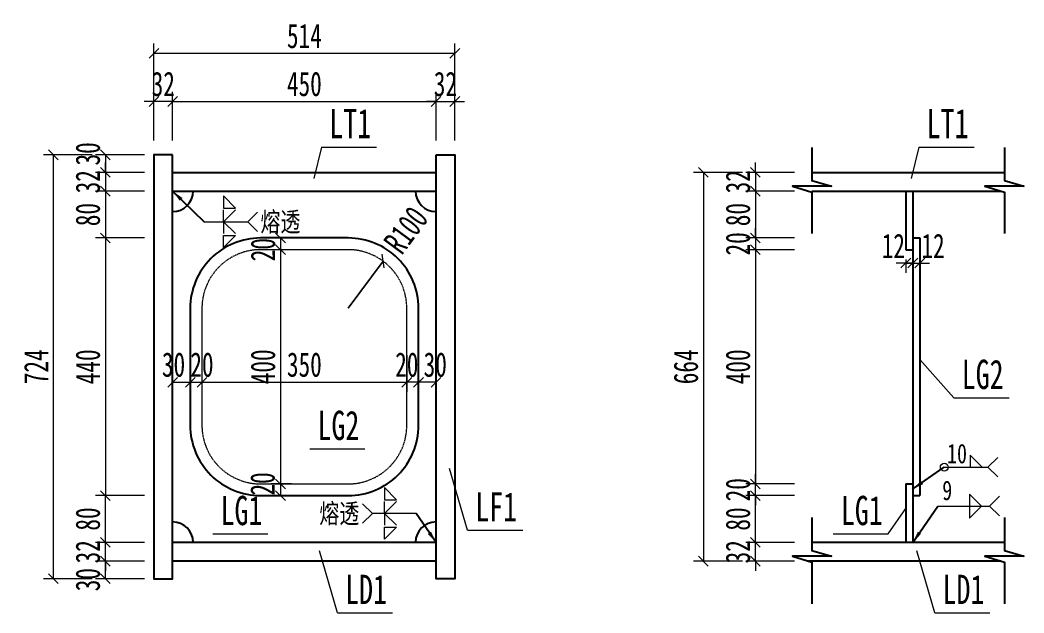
# Model space of a CAD drawing. Header units: millimetres. Extents: x -60009 to 63758, y -2164 to 95433.
# Drawn here: x 28490 to 30205, y 55919 to 56931 of the extents above; entities that cross this region are included whole.
import ezdxf
from ezdxf.enums import TextEntityAlignment as Align

# ---------------------------------------------------------------- set-up
doc = ezdxf.new("R2010")
doc.units = ezdxf.units.MM
doc.linetypes.add('DASHED', pattern=[0.75, 0.5, -0.25])
doc.layers.get('Defpoints').update_dxf_attribs({"color": 8})
for name, color, linetype, lineweight in [('Dim', 4, 'Continuous', 15), ('文字', 7, 'Continuous', 15), ('细实线', 4, 'Continuous', 15), ('虚线', 7, 'DASHED', 15), ('钢板粗线', 1, 'Continuous', 25)]:
    doc.layers.add(name, color=color, linetype=linetype, lineweight=lineweight)
doc.layers.add('Text', color=4, linetype='Continuous')
doc.styles.add('111', font='仿宋_GB2312.TTF', dxfattribs={"width": 0.7})
doc.styles.add('BM_Dim', font='仿宋_GB2312.TTF', dxfattribs={"width": 0.85})
doc.styles.add('SMEDI', font='仿宋_GB2312.TTF', dxfattribs={"width": 0.75})
doc.styles.get("Standard").update_dxf_attribs({"font": '仿宋_GB2312.TTF'})
doc.dimstyles.new('200', dxfattribs={"dimscale": 0, "dimtxt": 2.5, "dimasz": 1, "dimexe": 1, "dimexo": 1, "dimgap": 0.6, "dimtad": 1, "dimdec": 0, "dimdsep": 46, "dimtxsty": '111', "dimblk": 'OBLIQUE', "dimcen": 0, "dimclrd": 4, "dimclre": 4, "dimclrt": 4, "dimadec": 1, "dimazin": 2, "dimtfac": 1, "dimtdec": 0, "dimtix": 1, "dimtmove": 2, "dimatfit": 3, "dimfxl": 4, "dimfxlon": 1, "dimtolj": 1, "dimlwd": -1, "dimlwe": -1, "dimarcsym": 0})
doc.dimstyles.new('MSteel_1.0_1.0', dxfattribs={"dimtxt": 3, "dimasz": 1.2, "dimexe": 1, "dimexo": 1, "dimgap": 1, "dimtad": 3, "dimtoh": 1, "dimdec": 0, "dimzin": 0, "dimdsep": 46, "dimtxsty": 'Standard', "dimblk": 'ARCHTICK', "dimcen": 0.09, "dimclrd": 3, "dimclre": 3, "dimadec": 0, "dimazin": 0, "dimtfac": 1, "dimtdec": 4, "dimtofl": 0, "dimtmove": 0, "dimatfit": 3, "dimfxl": 1, "dimtolj": 1, "dimtzin": 0, "dimarcsym": 0})

# ---------------------------------------------------------------- blocks, each defined once
blk = doc.blocks.new('_Oblique')
at = {"color": 0, "linetype": 'ByBlock', "lineweight": -2}
blk.add_line((-0.5, -0.5), (0.5, 0.5), dxfattribs=at)
blk = doc.blocks.new('*D320')
at = {"layer": 'Defpoints', "color": 0, "transparency": 16777216}
for p in [(29200.6, 56792), (28750.6, 56638.9), (29200.6, 56638.9)]:
    blk.add_point(p, dxfattribs=at)
at = {"layer": '细实线', "color": 4, "transparency": 16777216}
for p, q in [((28750.6, 56725.4), (28750.6, 56808.7)), ((29200.6, 56725.4), (29200.6, 56808.7)), ((28750.6, 56792), (29200.6, 56792))]:
    blk.add_line(p, q, dxfattribs=at)
at = {"layer": '细实线', "color": 4, "transparency": 16777216, "xscale": 16.66666666666666, "yscale": 16.66666666666666, "zscale": 16.66666666666666, "rotation": 180}
blk.add_blockref('_Oblique', (28750.6, 56792), dxfattribs=at)
at = {"layer": '细实线', "color": 4, "transparency": 16777216, "xscale": 16.66666666666666, "yscale": 16.66666666666666, "zscale": 16.66666666666666}
blk.add_blockref('_Oblique', (29200.6, 56792), dxfattribs=at)
at = {"layer": '细实线', "color": 4, "transparency": 16777216, "insert": (28975.6, 56821.8), "char_height": 41.67, "attachment_point": 5, "style": '111'}
blk.add_mtext('\\A1;450', dxfattribs=at)
blk = doc.blocks.new('*D321')
at = {"layer": 'Defpoints', "color": 0, "transparency": 16777216}
for p in [(28718.6, 56792), (28718.6, 56700.9), (28750.6, 56700.9)]:
    blk.add_point(p, dxfattribs=at)
at = {"layer": '细实线', "color": 4, "transparency": 16777216}
for p, q in [((28718.6, 56725.4), (28718.6, 56808.7)), ((28750.6, 56725.4), (28750.6, 56808.7)), ((28718.6, 56792), (28702, 56792)), ((28750.6, 56792), (28718.6, 56792)), ((28750.6, 56792), (28767.3, 56792))]:
    blk.add_line(p, q, dxfattribs=at)
at = {"layer": '细实线', "color": 4, "transparency": 16777216, "xscale": 16.66666666666666, "yscale": 16.66666666666666, "zscale": 16.66666666666666}
blk.add_blockref('_Oblique', (28718.6, 56792), dxfattribs=at)
at = {"layer": '细实线', "color": 4, "transparency": 16777216, "xscale": 16.66666666666666, "yscale": 16.66666666666666, "zscale": 16.66666666666666, "rotation": 180}
blk.add_blockref('_Oblique', (28750.6, 56792), dxfattribs=at)
at = {"layer": '细实线', "color": 4, "transparency": 16777216, "insert": (28734.6, 56821.8), "char_height": 41.67, "attachment_point": 5, "style": '111'}
blk.add_mtext('\\A1;32', dxfattribs=at)
blk = doc.blocks.new('*D322')
at = {"layer": 'Defpoints', "color": 0, "transparency": 16777216}
for p in [(29232.6, 56792), (29200.6, 56700.9), (29232.6, 56700.9)]:
    blk.add_point(p, dxfattribs=at)
at = {"layer": '细实线', "color": 4, "transparency": 16777216}
for p, q in [((29200.6, 56725.4), (29200.6, 56808.7)), ((29232.6, 56725.4), (29232.6, 56808.7)), ((29200.6, 56792), (29184, 56792)), ((29200.6, 56792), (29232.6, 56792)), ((29232.6, 56792), (29249.3, 56792))]:
    blk.add_line(p, q, dxfattribs=at)
at = {"layer": '细实线', "color": 4, "transparency": 16777216, "xscale": 16.66666666666666, "yscale": 16.66666666666666, "zscale": 16.66666666666666}
blk.add_blockref('_Oblique', (29200.6, 56792), dxfattribs=at)
at = {"layer": '细实线', "color": 4, "transparency": 16777216, "xscale": 16.66666666666666, "yscale": 16.66666666666666, "zscale": 16.66666666666666, "rotation": 180}
blk.add_blockref('_Oblique', (29232.6, 56792), dxfattribs=at)
at = {"layer": '细实线', "color": 4, "transparency": 16777216, "insert": (29216.6, 56821.8), "char_height": 41.67, "attachment_point": 5, "style": '111'}
blk.add_mtext('\\A1;32', dxfattribs=at)
blk = doc.blocks.new('*D323')
at = {"layer": 'Defpoints', "color": 0, "transparency": 16777216}
for p in [(29232.6, 56874.4), (28718.6, 56700.9), (29232.6, 56700.9)]:
    blk.add_point(p, dxfattribs=at)
at = {"layer": '细实线', "color": 4, "transparency": 16777216}
for p, q in [((28718.6, 56807.7), (28718.6, 56891.1)), ((29232.6, 56807.7), (29232.6, 56891.1)), ((28718.6, 56874.4), (29232.6, 56874.4))]:
    blk.add_line(p, q, dxfattribs=at)
at = {"layer": '细实线', "color": 4, "transparency": 16777216, "xscale": 16.66666666666666, "yscale": 16.66666666666666, "zscale": 16.66666666666666, "rotation": 180}
blk.add_blockref('_Oblique', (28718.6, 56874.4), dxfattribs=at)
at = {"layer": '细实线', "color": 4, "transparency": 16777216, "xscale": 16.66666666666666, "yscale": 16.66666666666666, "zscale": 16.66666666666666}
blk.add_blockref('_Oblique', (29232.6, 56874.4), dxfattribs=at)
at = {"layer": '细实线', "color": 4, "transparency": 16777216, "insert": (28975.6, 56903.8), "char_height": 41.67, "attachment_point": 5, "style": '111'}
blk.add_mtext('\\A1;514', dxfattribs=at)
blk = doc.blocks.new('*D324')
at = {"layer": 'Defpoints', "color": 0, "transparency": 16777216}
for p in [(28750.6, 56700.9), (28635.6, 56670.9), (28750.6, 56670.9)]:
    blk.add_point(p, dxfattribs=at)
at = {"layer": '细实线', "color": 4, "transparency": 16777216}
for p, q in [((28702.3, 56700.9), (28618.9, 56700.9)), ((28635.6, 56700.9), (28635.6, 56670.9)), ((28702.3, 56670.9), (28618.9, 56670.9))]:
    blk.add_line(p, q, dxfattribs=at)
at = {"layer": '细实线', "color": 4, "transparency": 16777216, "xscale": 16.66666666666666, "yscale": 16.66666666666666, "zscale": 16.66666666666666}
for p, rotation in [((28635.6, 56700.9), 90), ((28635.6, 56670.9), 270)]:
    blk.add_blockref('_Oblique', p, dxfattribs=dict(at, rotation=rotation))
at = {"layer": '细实线', "color": 4, "transparency": 16777216, "insert": (28605.8, 56702.6), "char_height": 41.67, "attachment_point": 5, "rotation": 90, "style": '111'}
blk.add_mtext('\\A1;30', dxfattribs=at)
blk = doc.blocks.new('*D325')
at = {"layer": 'Defpoints', "color": 0, "transparency": 16777216}
for p in [(28750.6, 56670.9), (28635.6, 56638.9), (28750.6, 56638.9)]:
    blk.add_point(p, dxfattribs=at)
at = {"layer": '细实线', "color": 4, "transparency": 16777216}
for p, q in [((28635.6, 56670.9), (28635.6, 56687.6)), ((28702.3, 56670.9), (28618.9, 56670.9)), ((28635.6, 56670.9), (28635.6, 56638.9)), ((28702.3, 56638.9), (28618.9, 56638.9)), ((28635.6, 56638.9), (28635.6, 56622.3))]:
    blk.add_line(p, q, dxfattribs=at)
at = {"layer": '细实线', "color": 4, "transparency": 16777216, "xscale": 16.66666666666666, "yscale": 16.66666666666666, "zscale": 16.66666666666666}
for p, rotation in [((28635.6, 56670.9), 270), ((28635.6, 56638.9), 90)]:
    blk.add_blockref('_Oblique', p, dxfattribs=dict(at, rotation=rotation))
at = {"layer": '细实线', "color": 4, "transparency": 16777216, "insert": (28605.8, 56654.9), "char_height": 41.67, "attachment_point": 5, "rotation": 90, "style": '111'}
blk.add_mtext('\\A1;32', dxfattribs=at)
blk = doc.blocks.new('*D326')
at = {"layer": 'Defpoints', "color": 0, "transparency": 16777216}
for p in [(28750.6, 56638.9), (28635.6, 56558.9), (28900.6, 56558.9)]:
    blk.add_point(p, dxfattribs=at)
at = {"layer": '细实线', "color": 4, "transparency": 16777216}
for p, q in [((28702.3, 56638.9), (28618.9, 56638.9)), ((28635.6, 56638.9), (28635.6, 56558.9)), ((28702.3, 56558.9), (28618.9, 56558.9))]:
    blk.add_line(p, q, dxfattribs=at)
at = {"layer": '细实线', "color": 4, "transparency": 16777216, "xscale": 16.66666666666666, "yscale": 16.66666666666666, "zscale": 16.66666666666666}
for p, rotation in [((28635.6, 56638.9), 90), ((28635.6, 56558.9), 270)]:
    blk.add_blockref('_Oblique', p, dxfattribs=dict(at, rotation=rotation))
at = {"layer": '细实线', "color": 4, "transparency": 16777216, "insert": (28605.8, 56598.9), "char_height": 41.67, "attachment_point": 5, "rotation": 90, "style": '111'}
blk.add_mtext('\\A1;80', dxfattribs=at)
blk = doc.blocks.new('*D327')
at = {"layer": 'Defpoints', "color": 0, "transparency": 16777216}
for p in [(28900.6, 56558.9), (28635.6, 56118.9), (28900.6, 56118.9)]:
    blk.add_point(p, dxfattribs=at)
at = {"layer": '细实线', "color": 4, "transparency": 16777216}
for p, q in [((28702.3, 56558.9), (28618.9, 56558.9)), ((28635.6, 56558.9), (28635.6, 56118.9)), ((28702.3, 56118.9), (28618.9, 56118.9))]:
    blk.add_line(p, q, dxfattribs=at)
at = {"layer": '细实线', "color": 4, "transparency": 16777216, "xscale": 16.66666666666666, "yscale": 16.66666666666666, "zscale": 16.66666666666666}
for p, rotation in [((28635.6, 56558.9), 90), ((28635.6, 56118.9), 270)]:
    blk.add_blockref('_Oblique', p, dxfattribs=dict(at, rotation=rotation))
at = {"layer": '细实线', "color": 4, "transparency": 16777216, "insert": (28605.8, 56338.9), "char_height": 41.67, "attachment_point": 5, "rotation": 90, "style": '111'}
blk.add_mtext('\\A1;440', dxfattribs=at)
blk = doc.blocks.new('*D328')
at = {"layer": 'Defpoints', "color": 0, "transparency": 16777216}
for p in [(28635.6, 56006.9), (28750.6, 56006.9), (28750.6, 55976.9)]:
    blk.add_point(p, dxfattribs=at)
at = {"layer": '细实线', "color": 4, "transparency": 16777216}
for p, q in [((28702.3, 56006.9), (28618.9, 56006.9)), ((28635.6, 55976.9), (28635.6, 56006.9)), ((28702.3, 55976.9), (28618.9, 55976.9))]:
    blk.add_line(p, q, dxfattribs=at)
at = {"layer": '细实线', "color": 4, "transparency": 16777216, "xscale": 16.66666666666666, "yscale": 16.66666666666666, "zscale": 16.66666666666666}
for p, rotation in [((28635.6, 56006.9), 90), ((28635.6, 55976.9), 270)]:
    blk.add_blockref('_Oblique', p, dxfattribs=dict(at, rotation=rotation))
at = {"layer": '细实线', "color": 4, "transparency": 16777216, "insert": (28605.8, 55975.3), "char_height": 41.67, "attachment_point": 5, "rotation": 90, "style": '111'}
blk.add_mtext('\\A1;30', dxfattribs=at)
blk = doc.blocks.new('*D329')
at = {"layer": 'Defpoints', "color": 0, "transparency": 16777216}
for p in [(28635.6, 56038.9), (28750.6, 56038.9), (28750.6, 56006.9)]:
    blk.add_point(p, dxfattribs=at)
at = {"layer": '细实线', "color": 4, "transparency": 16777216}
for p, q in [((28635.6, 56038.9), (28635.6, 56055.6)), ((28702.3, 56038.9), (28618.9, 56038.9)), ((28635.6, 56006.9), (28635.6, 56038.9)), ((28702.3, 56006.9), (28618.9, 56006.9)), ((28635.6, 56006.9), (28635.6, 55990.3))]:
    blk.add_line(p, q, dxfattribs=at)
at = {"layer": '细实线', "color": 4, "transparency": 16777216, "xscale": 16.66666666666666, "yscale": 16.66666666666666, "zscale": 16.66666666666666}
for p, rotation in [((28635.6, 56038.9), 270), ((28635.6, 56006.9), 90)]:
    blk.add_blockref('_Oblique', p, dxfattribs=dict(at, rotation=rotation))
at = {"layer": '细实线', "color": 4, "transparency": 16777216, "insert": (28605.8, 56022.9), "char_height": 41.67, "attachment_point": 5, "rotation": 90, "style": '111'}
blk.add_mtext('\\A1;32', dxfattribs=at)
blk = doc.blocks.new('*D330')
at = {"layer": 'Defpoints', "color": 0, "transparency": 16777216}
for p in [(28635.6, 56118.9), (28900.6, 56118.9), (28750.6, 56038.9)]:
    blk.add_point(p, dxfattribs=at)
at = {"layer": '细实线', "color": 4, "transparency": 16777216}
for p, q in [((28702.3, 56118.9), (28618.9, 56118.9)), ((28635.6, 56038.9), (28635.6, 56118.9)), ((28702.3, 56038.9), (28618.9, 56038.9))]:
    blk.add_line(p, q, dxfattribs=at)
at = {"layer": '细实线', "color": 4, "transparency": 16777216, "xscale": 16.66666666666666, "yscale": 16.66666666666666, "zscale": 16.66666666666666}
for p, rotation in [((28635.6, 56118.9), 90), ((28635.6, 56038.9), 270)]:
    blk.add_blockref('_Oblique', p, dxfattribs=dict(at, rotation=rotation))
at = {"layer": '细实线', "color": 4, "transparency": 16777216, "insert": (28605.8, 56078.9), "char_height": 41.67, "attachment_point": 5, "rotation": 90, "style": '111'}
blk.add_mtext('\\A1;80', dxfattribs=at)
blk = doc.blocks.new('*D331')
at = {"layer": 'Defpoints', "color": 0, "transparency": 16777216}
for p in [(28718.6, 56700.9), (28546.6, 55976.9), (28718.6, 55976.9)]:
    blk.add_point(p, dxfattribs=at)
at = {"layer": '细实线', "color": 4, "transparency": 16777216}
for p, q in [((28613.3, 56700.9), (28530, 56700.9)), ((28546.6, 56700.9), (28546.6, 55976.9)), ((28613.3, 55976.9), (28530, 55976.9))]:
    blk.add_line(p, q, dxfattribs=at)
at = {"layer": '细实线', "color": 4, "transparency": 16777216, "xscale": 16.66666666666666, "yscale": 16.66666666666666, "zscale": 16.66666666666666}
for p, rotation in [((28546.6, 56700.9), 90), ((28546.6, 55976.9), 270)]:
    blk.add_blockref('_Oblique', p, dxfattribs=dict(at, rotation=rotation))
at = {"layer": '细实线', "color": 4, "transparency": 16777216, "insert": (28517.3, 56338.9), "char_height": 41.67, "attachment_point": 5, "rotation": 90, "style": '111'}
blk.add_mtext('\\A1;724', dxfattribs=at)
blk = doc.blocks.new('*D332')
at = {"layer": 'Defpoints', "color": 0, "transparency": 16777216}
for p in [(28750.6, 56375.4), (28780.6, 56375.4), (28780.6, 56312.5)]:
    blk.add_point(p, dxfattribs=at)
at = {"layer": '细实线', "color": 4, "transparency": 16777216}
for p, q in [((28750.6, 56358.7), (28750.6, 56295.9)), ((28780.6, 56358.7), (28780.6, 56295.9)), ((28750.6, 56312.5), (28780.6, 56312.5))]:
    blk.add_line(p, q, dxfattribs=at)
at = {"layer": '细实线', "color": 4, "transparency": 16777216, "xscale": 16.66666666666666, "yscale": 16.66666666666666, "zscale": 16.66666666666666, "rotation": 180}
blk.add_blockref('_Oblique', (28750.6, 56312.5), dxfattribs=at)
at = {"layer": '细实线', "color": 4, "transparency": 16777216, "xscale": 16.66666666666666, "yscale": 16.66666666666666, "zscale": 16.66666666666666}
blk.add_blockref('_Oblique', (28780.6, 56312.5), dxfattribs=at)
at = {"layer": '细实线', "color": 4, "transparency": 16777216, "insert": (28752.1, 56342.4), "char_height": 41.67, "attachment_point": 5, "style": '111'}
blk.add_mtext('\\A1;30', dxfattribs=at)
blk = doc.blocks.new('*D333')
at = {"layer": 'Defpoints', "color": 0, "transparency": 16777216}
for p in [(28780.6, 56375.4), (28800.6, 56375.4), (28800.6, 56312.5)]:
    blk.add_point(p, dxfattribs=at)
at = {"layer": '细实线', "color": 4, "transparency": 16777216}
for p, q in [((28780.6, 56358.7), (28780.6, 56295.9)), ((28800.6, 56358.7), (28800.6, 56295.9)), ((28780.6, 56312.5), (28800.6, 56312.5))]:
    blk.add_line(p, q, dxfattribs=at)
at = {"layer": '细实线', "color": 4, "transparency": 16777216, "xscale": 16.66666666666666, "yscale": 16.66666666666666, "zscale": 16.66666666666666, "rotation": 180}
blk.add_blockref('_Oblique', (28780.6, 56312.5), dxfattribs=at)
at = {"layer": '细实线', "color": 4, "transparency": 16777216, "xscale": 16.66666666666666, "yscale": 16.66666666666666, "zscale": 16.66666666666666}
blk.add_blockref('_Oblique', (28800.6, 56312.5), dxfattribs=at)
at = {"layer": '细实线', "color": 4, "transparency": 16777216, "insert": (28800.6, 56342.4), "char_height": 41.67, "attachment_point": 5, "style": '111'}
blk.add_mtext('\\A1;20', dxfattribs=at)
blk = doc.blocks.new('*D334')
at = {"layer": 'Defpoints', "color": 0, "transparency": 16777216}
for p in [(28800.6, 56375.4), (29150.6, 56375.4), (29150.6, 56312.5)]:
    blk.add_point(p, dxfattribs=at)
at = {"layer": '细实线', "color": 4, "transparency": 16777216}
for p, q in [((28800.6, 56358.7), (28800.6, 56295.9)), ((29150.6, 56358.7), (29150.6, 56295.9)), ((28800.6, 56312.5), (29150.6, 56312.5))]:
    blk.add_line(p, q, dxfattribs=at)
at = {"layer": '细实线', "color": 4, "transparency": 16777216, "xscale": 16.66666666666666, "yscale": 16.66666666666666, "zscale": 16.66666666666666, "rotation": 180}
blk.add_blockref('_Oblique', (28800.6, 56312.5), dxfattribs=at)
at = {"layer": '细实线', "color": 4, "transparency": 16777216, "xscale": 16.66666666666666, "yscale": 16.66666666666666, "zscale": 16.66666666666666}
blk.add_blockref('_Oblique', (29150.6, 56312.5), dxfattribs=at)
at = {"layer": '细实线', "color": 4, "transparency": 16777216, "insert": (28975.6, 56342.4), "char_height": 41.67, "attachment_point": 5, "style": '111'}
blk.add_mtext('\\A1;350', dxfattribs=at)
blk = doc.blocks.new('*D335')
at = {"layer": 'Defpoints', "color": 0, "transparency": 16777216}
for p in [(29170.6, 56375.4), (29200.6, 56375.4), (29170.6, 56312.5)]:
    blk.add_point(p, dxfattribs=at)
at = {"layer": '细实线', "color": 4, "transparency": 16777216}
for p, q in [((29170.6, 56358.7), (29170.6, 56295.9)), ((29200.6, 56358.7), (29200.6, 56295.9)), ((29200.6, 56312.5), (29170.6, 56312.5))]:
    blk.add_line(p, q, dxfattribs=at)
at = {"layer": '细实线', "color": 4, "transparency": 16777216, "xscale": 16.66666666666666, "yscale": 16.66666666666666, "zscale": 16.66666666666666, "rotation": 180}
blk.add_blockref('_Oblique', (29170.6, 56312.5), dxfattribs=at)
at = {"layer": '细实线', "color": 4, "transparency": 16777216, "xscale": 16.66666666666666, "yscale": 16.66666666666666, "zscale": 16.66666666666666}
blk.add_blockref('_Oblique', (29200.6, 56312.5), dxfattribs=at)
at = {"layer": '细实线', "color": 4, "transparency": 16777216, "insert": (29199.2, 56342.4), "char_height": 41.67, "attachment_point": 5, "style": '111'}
blk.add_mtext('\\A1;30', dxfattribs=at)
blk = doc.blocks.new('*D336')
at = {"layer": 'Defpoints', "color": 0, "transparency": 16777216}
for p in [(29150.6, 56375.4), (29170.6, 56375.4), (29150.6, 56312.5)]:
    blk.add_point(p, dxfattribs=at)
at = {"layer": '细实线', "color": 4, "transparency": 16777216}
for p, q in [((29150.6, 56358.7), (29150.6, 56295.9)), ((29170.6, 56358.7), (29170.6, 56295.9)), ((29170.6, 56312.5), (29150.6, 56312.5))]:
    blk.add_line(p, q, dxfattribs=at)
at = {"layer": '细实线', "color": 4, "transparency": 16777216, "xscale": 16.66666666666666, "yscale": 16.66666666666666, "zscale": 16.66666666666666, "rotation": 180}
blk.add_blockref('_Oblique', (29150.6, 56312.5), dxfattribs=at)
at = {"layer": '细实线', "color": 4, "transparency": 16777216, "xscale": 16.66666666666666, "yscale": 16.66666666666666, "zscale": 16.66666666666666}
blk.add_blockref('_Oblique', (29170.6, 56312.5), dxfattribs=at)
at = {"layer": '细实线', "color": 4, "transparency": 16777216, "insert": (29150.6, 56342.4), "char_height": 41.67, "attachment_point": 5, "style": '111'}
blk.add_mtext('\\A1;20', dxfattribs=at)
blk = doc.blocks.new('*D337')
at = {"layer": 'Defpoints', "color": 0, "transparency": 16777216}
for p in [(29110, 56519.4), (29050.6, 56438.9)]:
    blk.add_point(p, dxfattribs=at)
at = {"layer": '细实线', "color": 4, "transparency": 16777216}
for p, q in [((29110, 56519.4), (29050.6, 56438.9)), ((29050.6, 56438.9), (29110, 56519.4))]:
    blk.add_line(p, q, dxfattribs=at)
at = {"layer": '细实线', "color": 4, "transparency": 16777216, "xscale": 16.66666666666666, "yscale": 16.66666666666666, "zscale": 16.66666666666666, "rotation": 53.54698098988855}
blk.add_blockref('_Oblique', (29110, 56519.4), dxfattribs=at)
at = {"layer": '细实线', "color": 4, "transparency": 16777216, "insert": (29149.2, 56572.3), "char_height": 41.67, "attachment_point": 5, "rotation": 53.547, "style": '111'}
blk.add_mtext('\\A1;R100', dxfattribs=at)
blk = doc.blocks.new('*D338')
at = {"layer": 'Defpoints', "color": 0, "transparency": 16777216}
for p in [(28970.3, 56558.9), (28934.8, 56538.9), (28970.3, 56538.9)]:
    blk.add_point(p, dxfattribs=at)
at = {"layer": '细实线', "color": 4, "transparency": 16777216}
for p, q in [((28953.6, 56558.9), (28918.1, 56558.9)), ((28934.8, 56558.9), (28934.8, 56538.9)), ((28953.6, 56538.9), (28918.1, 56538.9))]:
    blk.add_line(p, q, dxfattribs=at)
at = {"layer": '细实线', "color": 4, "transparency": 16777216, "xscale": 16.66666666666666, "yscale": 16.66666666666666, "zscale": 16.66666666666666}
for p, rotation in [((28934.8, 56558.9), 90), ((28934.8, 56538.9), 270)]:
    blk.add_blockref('_Oblique', p, dxfattribs=dict(at, rotation=rotation))
at = {"layer": '细实线', "color": 4, "transparency": 16777216, "insert": (28905, 56538.9), "char_height": 41.67, "attachment_point": 5, "rotation": 90, "style": '111'}
blk.add_mtext('\\A1;20', dxfattribs=at)
blk = doc.blocks.new('*D339')
at = {"layer": 'Defpoints', "color": 0, "transparency": 16777216}
for p in [(28970.3, 56538.9), (28934.8, 56138.9), (28970.3, 56138.9)]:
    blk.add_point(p, dxfattribs=at)
at = {"layer": '细实线', "color": 4, "transparency": 16777216}
for p, q in [((28953.6, 56538.9), (28918.1, 56538.9)), ((28934.8, 56538.9), (28934.8, 56138.9)), ((28953.6, 56138.9), (28918.1, 56138.9))]:
    blk.add_line(p, q, dxfattribs=at)
at = {"layer": '细实线', "color": 4, "transparency": 16777216, "xscale": 16.66666666666666, "yscale": 16.66666666666666, "zscale": 16.66666666666666}
for p, rotation in [((28934.8, 56538.9), 90), ((28934.8, 56138.9), 270)]:
    blk.add_blockref('_Oblique', p, dxfattribs=dict(at, rotation=rotation))
at = {"layer": '细实线', "color": 4, "transparency": 16777216, "insert": (28905, 56338.9), "char_height": 41.67, "attachment_point": 5, "rotation": 90, "style": '111'}
blk.add_mtext('\\A1;400', dxfattribs=at)
blk = doc.blocks.new('*D340')
at = {"layer": 'Defpoints', "color": 0, "transparency": 16777216}
for p in [(28970.3, 56138.9), (28934.8, 56118.9), (28970.3, 56118.9)]:
    blk.add_point(p, dxfattribs=at)
at = {"layer": '细实线', "color": 4, "transparency": 16777216}
for p, q in [((28953.6, 56138.9), (28918.1, 56138.9)), ((28934.8, 56138.9), (28934.8, 56118.9)), ((28953.6, 56118.9), (28918.1, 56118.9))]:
    blk.add_line(p, q, dxfattribs=at)
at = {"layer": '细实线', "color": 4, "transparency": 16777216, "xscale": 16.66666666666666, "yscale": 16.66666666666666, "zscale": 16.66666666666666}
for p, rotation in [((28934.8, 56138.9), 90), ((28934.8, 56118.9), 270)]:
    blk.add_blockref('_Oblique', p, dxfattribs=dict(at, rotation=rotation))
at = {"layer": '细实线', "color": 4, "transparency": 16777216, "insert": (28904.3, 56138.9), "char_height": 41.67, "attachment_point": 5, "rotation": 90, "style": '111'}
blk.add_mtext('\\A1;20', dxfattribs=at)
blk = doc.blocks.new('全融透2')
at = {"layer": 'Dim'}
blk.add_line((0, 0), (-4.48, 0), dxfattribs=at)
for points in [[(-3.23, 2.65), (-3.23, 1.41), (-2, 1.41)], [(-3.23, -2.65), (-3.23, -1.41), (-2, -1.41)]]:
    blk.add_lwpolyline(points, close=True, dxfattribs=at)
for points in [[(-2, 1.21), (-3.23, 0), (-3.23, 1.21)], [(-5.48, 1), (-4.48, 0), (-5.48, -1)], [(-2, -1.21), (-3.23, 0), (-3.23, -1.21)]]:
    blk.add_lwpolyline(points, dxfattribs=at)
at = {"layer": 'Text', "style": 'SMEDI', "width": 0.75}
blk.add_text('熔透', height=2, dxfattribs=at).set_placement((-9.92, 0), align=Align.MIDDLE_LEFT)
blk = doc.blocks.new('_ArchTick')
at = {"color": 0, "linetype": 'ByBlock', "const_width": 0.15}
blk.add_lwpolyline([(-0.5, -0.5), (0.5, 0.5)], dxfattribs=at)
blk = doc.blocks.new('*D428')
at = {"layer": 'Defpoints', "color": 0, "transparency": 16777216}
for p in [(30003.1, 56538.9), (30015.1, 56538.9), (30015.1, 56516)]:
    blk.add_point(p, dxfattribs=at)
at = {"layer": '细实线', "color": 4, "transparency": 16777216}
for p, q in [((30003.1, 56516), (29986.5, 56516)), ((30003.1, 56522.3), (30003.1, 56499.4)), ((30003.1, 56516), (30015.1, 56516)), ((30015.1, 56522.3), (30015.1, 56499.4)), ((30015.1, 56516), (30031.8, 56516))]:
    blk.add_line(p, q, dxfattribs=at)
at = {"layer": '细实线', "color": 4, "transparency": 16777216, "xscale": 16.66666666666666, "yscale": 16.66666666666666, "zscale": 16.66666666666666}
blk.add_blockref('_Oblique', (30003.1, 56516), dxfattribs=at)
at = {"layer": '细实线', "color": 4, "transparency": 16777216, "xscale": 16.66666666666666, "yscale": 16.66666666666666, "zscale": 16.66666666666666, "rotation": 180}
blk.add_blockref('_Oblique', (30015.1, 56516), dxfattribs=at)
at = {"layer": '细实线', "color": 4, "transparency": 16777216, "insert": (29981.8, 56545.4), "char_height": 41.67, "attachment_point": 5, "style": '111'}
blk.add_mtext('\\A1;12', dxfattribs=at)
blk = doc.blocks.new('*D429')
at = {"layer": 'Defpoints', "color": 0, "transparency": 16777216}
for p in [(30015.1, 56538.9), (30027.1, 56538.9), (30027.1, 56516)]:
    blk.add_point(p, dxfattribs=at)
at = {"layer": '细实线', "color": 4, "transparency": 16777216}
for p, q in [((30015.1, 56516), (29998.5, 56516)), ((30015.1, 56522.3), (30015.1, 56499.4)), ((30015.1, 56516), (30027.1, 56516)), ((30027.1, 56522.3), (30027.1, 56499.4)), ((30027.1, 56516), (30043.8, 56516))]:
    blk.add_line(p, q, dxfattribs=at)
at = {"layer": '细实线', "color": 4, "transparency": 16777216, "xscale": 16.66666666666666, "yscale": 16.66666666666666, "zscale": 16.66666666666666}
blk.add_blockref('_Oblique', (30015.1, 56516), dxfattribs=at)
at = {"layer": '细实线', "color": 4, "transparency": 16777216, "xscale": 16.66666666666666, "yscale": 16.66666666666666, "zscale": 16.66666666666666, "rotation": 180}
blk.add_blockref('_Oblique', (30027.1, 56516), dxfattribs=at)
at = {"layer": '细实线', "color": 4, "transparency": 16777216, "insert": (30049.6, 56545.4), "char_height": 41.67, "attachment_point": 5, "style": '111'}
blk.add_mtext('\\A1;12', dxfattribs=at)
blk = doc.blocks.new('*D430')
at = {"layer": 'Defpoints', "color": 0, "transparency": 16777216}
for p in [(29861.3, 56670.9), (29746.2, 56638.9), (29861.3, 56638.9)]:
    blk.add_point(p, dxfattribs=at)
at = {"layer": '细实线', "color": 4, "transparency": 16777216}
for p, q in [((29746.2, 56670.9), (29746.2, 56687.6)), ((29812.9, 56670.9), (29729.6, 56670.9)), ((29746.2, 56670.9), (29746.2, 56638.9)), ((29812.9, 56638.9), (29729.6, 56638.9)), ((29746.2, 56638.9), (29746.2, 56622.3))]:
    blk.add_line(p, q, dxfattribs=at)
at = {"layer": '细实线', "color": 4, "transparency": 16777216, "xscale": 16.66666666666666, "yscale": 16.66666666666666, "zscale": 16.66666666666666}
for p, rotation in [((29746.2, 56670.9), 270), ((29746.2, 56638.9), 90)]:
    blk.add_blockref('_Oblique', p, dxfattribs=dict(at, rotation=rotation))
at = {"layer": '细实线', "color": 4, "transparency": 16777216, "insert": (29716.4, 56654.9), "char_height": 41.67, "attachment_point": 5, "rotation": 90, "style": '111'}
blk.add_mtext('\\A1;32', dxfattribs=at)
blk = doc.blocks.new('*D431')
at = {"layer": 'Defpoints', "color": 0, "transparency": 16777216}
for p in [(29861.3, 56638.9), (29746.2, 56558.9), (30011.3, 56558.9)]:
    blk.add_point(p, dxfattribs=at)
at = {"layer": '细实线', "color": 4, "transparency": 16777216}
for p, q in [((29812.9, 56638.9), (29729.6, 56638.9)), ((29746.2, 56638.9), (29746.2, 56558.9)), ((29812.9, 56558.9), (29729.6, 56558.9))]:
    blk.add_line(p, q, dxfattribs=at)
at = {"layer": '细实线', "color": 4, "transparency": 16777216, "xscale": 16.66666666666666, "yscale": 16.66666666666666, "zscale": 16.66666666666666}
for p, rotation in [((29746.2, 56638.9), 90), ((29746.2, 56558.9), 270)]:
    blk.add_blockref('_Oblique', p, dxfattribs=dict(at, rotation=rotation))
at = {"layer": '细实线', "color": 4, "transparency": 16777216, "insert": (29716.4, 56598.9), "char_height": 41.67, "attachment_point": 5, "rotation": 90, "style": '111'}
blk.add_mtext('\\A1;80', dxfattribs=at)
blk = doc.blocks.new('*D432')
at = {"layer": 'Defpoints', "color": 0, "transparency": 16777216}
for p in [(30015.1, 56538.9), (29746.2, 56138.9), (30015.1, 56138.9)]:
    blk.add_point(p, dxfattribs=at)
at = {"layer": '细实线', "color": 4, "transparency": 16777216}
for p, q in [((29812.9, 56538.9), (29729.6, 56538.9)), ((29746.2, 56538.9), (29746.2, 56138.9)), ((29812.9, 56138.9), (29729.6, 56138.9))]:
    blk.add_line(p, q, dxfattribs=at)
at = {"layer": '细实线', "color": 4, "transparency": 16777216, "xscale": 16.66666666666666, "yscale": 16.66666666666666, "zscale": 16.66666666666666}
for p, rotation in [((29746.2, 56538.9), 90), ((29746.2, 56138.9), 270)]:
    blk.add_blockref('_Oblique', p, dxfattribs=dict(at, rotation=rotation))
at = {"layer": '细实线', "color": 4, "transparency": 16777216, "insert": (29716.4, 56338.9), "char_height": 41.67, "attachment_point": 5, "rotation": 90, "style": '111'}
blk.add_mtext('\\A1;400', dxfattribs=at)
blk = doc.blocks.new('*D433')
at = {"layer": 'Defpoints', "color": 0, "transparency": 16777216}
for p in [(29746.2, 56038.9), (29861.3, 56038.9), (29861.3, 56006.9)]:
    blk.add_point(p, dxfattribs=at)
at = {"layer": '细实线', "color": 4, "transparency": 16777216}
for p, q in [((29746.2, 56038.9), (29746.2, 56055.6)), ((29812.9, 56038.9), (29729.6, 56038.9)), ((29746.2, 56006.9), (29746.2, 56038.9)), ((29812.9, 56006.9), (29729.6, 56006.9)), ((29746.2, 56006.9), (29746.2, 55990.3))]:
    blk.add_line(p, q, dxfattribs=at)
at = {"layer": '细实线', "color": 4, "transparency": 16777216, "xscale": 16.66666666666666, "yscale": 16.66666666666666, "zscale": 16.66666666666666}
for p, rotation in [((29746.2, 56038.9), 270), ((29746.2, 56006.9), 90)]:
    blk.add_blockref('_Oblique', p, dxfattribs=dict(at, rotation=rotation))
at = {"layer": '细实线', "color": 4, "transparency": 16777216, "insert": (29716.4, 56022.9), "char_height": 41.67, "attachment_point": 5, "rotation": 90, "style": '111'}
blk.add_mtext('\\A1;32', dxfattribs=at)
blk = doc.blocks.new('*D434')
at = {"layer": 'Defpoints', "color": 0, "transparency": 16777216}
for p in [(29746.2, 56118.9), (30011.3, 56118.9), (29861.3, 56038.9)]:
    blk.add_point(p, dxfattribs=at)
at = {"layer": '细实线', "color": 4, "transparency": 16777216}
for p, q in [((29812.9, 56118.9), (29729.6, 56118.9)), ((29746.2, 56038.9), (29746.2, 56118.9)), ((29812.9, 56038.9), (29729.6, 56038.9))]:
    blk.add_line(p, q, dxfattribs=at)
at = {"layer": '细实线', "color": 4, "transparency": 16777216, "xscale": 16.66666666666666, "yscale": 16.66666666666666, "zscale": 16.66666666666666}
for p, rotation in [((29746.2, 56118.9), 90), ((29746.2, 56038.9), 270)]:
    blk.add_blockref('_Oblique', p, dxfattribs=dict(at, rotation=rotation))
at = {"layer": '细实线', "color": 4, "transparency": 16777216, "insert": (29716.4, 56078.9), "char_height": 41.67, "attachment_point": 5, "rotation": 90, "style": '111'}
blk.add_mtext('\\A1;80', dxfattribs=at)
blk = doc.blocks.new('*D435')
at = {"layer": 'Defpoints', "color": 0, "transparency": 16777216}
for p in [(29829.3, 56670.9), (29657.3, 56006.9), (29829.3, 56006.9)]:
    blk.add_point(p, dxfattribs=at)
at = {"layer": '细实线', "color": 4, "transparency": 16777216}
for p, q in [((29723.9, 56670.9), (29640.6, 56670.9)), ((29657.3, 56670.9), (29657.3, 56006.9)), ((29723.9, 56006.9), (29640.6, 56006.9))]:
    blk.add_line(p, q, dxfattribs=at)
at = {"layer": '细实线', "color": 4, "transparency": 16777216, "xscale": 16.66666666666666, "yscale": 16.66666666666666, "zscale": 16.66666666666666}
for p, rotation in [((29657.3, 56670.9), 90), ((29657.3, 56006.9), 270)]:
    blk.add_blockref('_Oblique', p, dxfattribs=dict(at, rotation=rotation))
at = {"layer": '细实线', "color": 4, "transparency": 16777216, "insert": (29627.5, 56338.9), "char_height": 41.67, "attachment_point": 5, "rotation": 90, "style": '111'}
blk.add_mtext('\\A1;664', dxfattribs=at)
blk = doc.blocks.new('*D436')
at = {"layer": 'Defpoints', "color": 0, "transparency": 16777216}
for p in [(29746.2, 56138.9), (30015.1, 56138.9), (30015.1, 56118.9)]:
    blk.add_point(p, dxfattribs=at)
at = {"layer": '细实线', "color": 4, "transparency": 16777216}
for p, q in [((29746.2, 56138.9), (29746.2, 56155.6)), ((29812.9, 56138.9), (29729.6, 56138.9)), ((29746.2, 56118.9), (29746.2, 56138.9)), ((29812.9, 56118.9), (29729.6, 56118.9)), ((29746.2, 56118.9), (29746.2, 56102.3))]:
    blk.add_line(p, q, dxfattribs=at)
at = {"layer": '细实线', "color": 4, "transparency": 16777216, "xscale": 16.66666666666666, "yscale": 16.66666666666666, "zscale": 16.66666666666666}
for p, rotation in [((29746.2, 56138.9), 270), ((29746.2, 56118.9), 90)]:
    blk.add_blockref('_Oblique', p, dxfattribs=dict(at, rotation=rotation))
at = {"layer": '细实线', "color": 4, "transparency": 16777216, "insert": (29716.4, 56128.9), "char_height": 41.67, "attachment_point": 5, "rotation": 90, "style": '111'}
blk.add_mtext('\\A1;20', dxfattribs=at)
blk = doc.blocks.new('*D437')
at = {"layer": 'Defpoints', "color": 0, "transparency": 16777216}
for p in [(30015.1, 56558.9), (29746.2, 56538.9), (30015.1, 56538.9)]:
    blk.add_point(p, dxfattribs=at)
at = {"layer": '细实线', "color": 4, "transparency": 16777216}
for p, q in [((29746.2, 56558.9), (29746.2, 56575.6)), ((29812.9, 56558.9), (29729.6, 56558.9)), ((29746.2, 56558.9), (29746.2, 56538.9)), ((29812.9, 56538.9), (29729.6, 56538.9)), ((29746.2, 56538.9), (29746.2, 56522.3))]:
    blk.add_line(p, q, dxfattribs=at)
at = {"layer": '细实线', "color": 4, "transparency": 16777216, "xscale": 16.66666666666666, "yscale": 16.66666666666666, "zscale": 16.66666666666666}
for p, rotation in [((29746.2, 56558.9), 270), ((29746.2, 56538.9), 90)]:
    blk.add_blockref('_Oblique', p, dxfattribs=dict(at, rotation=rotation))
at = {"layer": '细实线', "color": 4, "transparency": 16777216, "insert": (29716.4, 56548.9), "char_height": 41.67, "attachment_point": 5, "rotation": 90, "style": '111'}
blk.add_mtext('\\A1;20', dxfattribs=at)
blk = doc.blocks.new('角焊缝2')
at = {"layer": 'Dim'}
blk.add_line((-3138.01, 370.22), (-3132.7, 370.22), dxfattribs=at)
blk.add_lwpolyline([(-3134.75, 371.45), (-3134.75, 368.99), (-3133.52, 370.22)], close=True, dxfattribs=at)
blk.add_lwpolyline([(-3131.7, 369.22), (-3132.7, 370.22), (-3131.7, 371.22)], dxfattribs=at)
blk = doc.blocks.new('全融透1')
at = {"layer": 'Dim'}
blk.add_line((0, 0), (4.48, 0), dxfattribs=at)
for points in [[(2, 2.65), (2, 1.41), (3.23, 1.41)], [(2, -2.65), (2, -1.41), (3.23, -1.41)]]:
    blk.add_lwpolyline(points, close=True, dxfattribs=at)
for points in [[(3.23, 1.21), (2, 0), (2, 1.21)], [(3.23, -1.21), (2, 0), (2, -1.21)], [(5.48, 1), (4.48, 0), (5.48, -1)]]:
    blk.add_lwpolyline(points, dxfattribs=at)
at = {"layer": 'Text', "style": 'SMEDI', "width": 0.75}
blk.add_text('熔透', height=2, dxfattribs=at).set_placement((5.77, 0), align=Align.MIDDLE_LEFT)

msp = doc.modelspace()

# ---------------------------------------------------------------- linework, layer by layer
at = {"color": 4}
for points in [[(29842.6, 56713.4), (29842.6, 56657.2), (29876, 56647.2), (29809.3, 56647.2), (29842.6, 56637.2), (29842.6, 56623.9), (29842.6, 56566.3)], [(30171.6, 56713.4), (30171.6, 56657.2), (30204.9, 56647.2), (30138.2, 56647.2), (30171.6, 56637.2), (30171.6, 56623.9), (30171.6, 56566.3)], [(29842.6, 56081.4), (29842.6, 56025.2), (29876, 56015.2), (29809.3, 56015.2), (29842.6, 56005.2), (29842.6, 55991.9), (29842.6, 55934.3)], [(30171.6, 56081.4), (30171.6, 56025.2), (30204.9, 56015.2), (30138.2, 56015.2), (30171.6, 56005.2), (30171.6, 55991.9), (30171.6, 55934.3)]]:
    msp.add_lwpolyline(points, dxfattribs=at)
at = {"layer": 'Dim'}
msp.add_line((30068.8, 56167.4), (30143.5, 56167.4), dxfattribs=at)
msp.add_lwpolyline([(30113.2, 56187.9), (30113.2, 56167.4), (30133.7, 56167.4)], close=True, dxfattribs=at)
msp.add_lwpolyline([(30160.1, 56184), (30143.5, 56167.4), (30160.1, 56150.7)], dxfattribs=at)
msp.add_circle((30068.8, 56167.4), 6.71, dxfattribs=at)
at = {"layer": '细实线'}
for p, q in [((29004.8, 56714.2), (28991.6, 56660.8)), ((29004.8, 56714.2), (29099.1, 56714.2)), ((30025.5, 56714.2), (30012.2, 56660.8)), ((30025.5, 56714.2), (30119.7, 56714.2)), ((30085.4, 56285.8), (30027.1, 56351.1)), ((30085.4, 56285.8), (30179.6, 56285.8)), ((28984.7, 56198.7), (29079, 56198.7)), ((29254.3, 56059.6), (29223.8, 56165.4)), ((29973.2, 56053.4), (30003.1, 56097)), ((28819.2, 56053.4), (28913.4, 56053.4)), ((29254.3, 56059.6), (29348.6, 56059.6)), ((29879, 56053.4), (29973.2, 56053.4)), ((29032, 55918.5), (29001.5, 56024.4)), ((30052.6, 55918.5), (30022.1, 56024.4)), ((29032, 55918.5), (29126.2, 55918.5)), ((30052.6, 55918.5), (30146.9, 55918.5))]:
    msp.add_line(p, q, dxfattribs=at)
at = {"layer": '虚线', "ltscale": 2}
msp.add_lwpolyline([(29050.6, 56138.9, 0.414214), (29150.6, 56238.9), (29150.6, 56438.9, 0.414214), (29050.6, 56538.9), (28900.6, 56538.9, 0.414214), (28800.6, 56438.9), (28800.6, 56238.9, 0.414214), (28900.6, 56138.9)], format="xyb", close=True, dxfattribs=at)
at = {"layer": '钢板粗线'}
for p, q in [((28750.6, 56670.9), (29200.6, 56670.9)), ((29842.6, 56670.9), (30171.6, 56670.9)), ((28750.6, 56638.9), (29200.6, 56638.9)), ((29842.6, 56638.9), (30165.9, 56638.9)), ((30003.1, 56638.9), (30003.1, 56538.9)), ((30015.1, 56638.9), (30015.1, 56038.9)), ((30015.1, 56558.9), (30027.1, 56558.9)), ((30027.1, 56558.9), (30027.1, 56118.9)), ((30003.1, 56538.9), (30015.1, 56538.9)), ((30003.1, 56138.9), (30015.1, 56138.9)), ((30003.1, 56138.9), (30003.1, 56038.9)), ((30015.1, 56118.9), (30027.1, 56118.9)), ((29200.6, 56038.9), (28750.6, 56038.9)), ((30171.6, 56038.9), (29842.6, 56038.9)), ((29200.6, 56006.9), (28750.6, 56006.9)), ((30165.9, 56006.9), (29836.9, 56006.9))]:
    msp.add_line(p, q, dxfattribs=at)
for points in [[(28750.6, 56700.9), (28718.6, 56700.9), (28718.6, 55976.9), (28750.6, 55976.9)], [(29200.6, 56700.9), (29232.6, 56700.9), (29232.6, 55976.9), (29200.6, 55976.9)]]:
    msp.add_lwpolyline(points, close=True, dxfattribs=at)
msp.add_lwpolyline([(28900.6, 56558.9, 0.414214), (28780.6, 56438.9), (28780.6, 56238.9, 0.414214), (28900.6, 56118.9), (29050.6, 56118.9, 0.414214), (29170.6, 56238.9), (29170.6, 56438.9, 0.414214), (29050.6, 56558.9)], format="xyb", close=True, dxfattribs=at)
for centre, start, end in [((28750.6, 56638.9), 270, 0), ((29200.6, 56638.9), 180, 270), ((28750.6, 56038.9), 0, 90), ((29200.6, 56038.9), 90, 180)]:
    msp.add_arc(centre, 35, start, end, dxfattribs=at)

# ---------------------------------------------------------------- block references
at = {"layer": '细实线', "xscale": 16.66666666666666, "yscale": 16.66666666666666, "zscale": 16.66666666666666}
for name, p in [('全融透1', (28804.4, 56586.6)), ('全融透2', (29166.5, 56088.4)), ('角焊缝2', (82358, 49930.7))]:
    msp.add_blockref(name, p, dxfattribs=at)

# ---------------------------------------------------------------- texts
at = {"layer": 'Text', "style": 'SMEDI', "width": 0.75}
for s, height, p in [('10', 33.33, (30073.6, 56190.7)), ('9', 33.3, (30065.4, 56127.9))]:
    msp.add_text(s, height=height, dxfattribs=at).set_placement(p, align=Align.MIDDLE_LEFT)
at = {"layer": '文字', "style": 'BM_Dim', "width": 0.7}
for s, p in [('LT1', (29053.9, 56714.4)), ('LT1', (30074.5, 56714.4)), ('LG2', (30134.4, 56286)), ('LG2', (29033.8, 56198.9)), ('LG1', (28868.2, 56053.5)), ('LF1', (29303.3, 56059.7)), ('LG1', (29928, 56053.5)), ('LD1', (29081, 55918.7)), ('LD1', (30101.6, 55918.7))]:
    msp.add_text(s, height=50, dxfattribs=at).set_placement(p, align=Align.BOTTOM_CENTER)

# ---------------------------------------------------------------- dimensions: what is measured, and where the dimension line sits
at = {"layer": '细实线'}
for base, p1, p2, picture, middle in [((29232.6, 56874.4), (28718.6, 56700.9), (29232.6, 56700.9), '*D323', (28975.6, 56903.8)), ((28718.6, 56792), (28750.6, 56700.9), (28718.6, 56700.9), '*D321', (28734.6, 56821.8)), ((29200.6, 56792), (28750.6, 56638.9), (29200.6, 56638.9), '*D320', (28975.6, 56821.8)), ((29232.6, 56792), (29200.6, 56700.9), (29232.6, 56700.9), '*D322', (29216.6, 56821.8)), ((29150.6, 56312.5), (28800.6, 56375.4), (29150.6, 56375.4), '*D334', (28975.6, 56342.4))]:
    dim = msp.add_linear_dim(base=base, p1=p1, p2=p2, dimstyle='200', override={"dimscale": 16.666667, "dimblk": 'Oblique'}, dxfattribs=at)
    dim.commit()
    dim.dimension.update_dxf_attribs({"geometry": picture, "text_midpoint": middle})
for base, p1, p2, angle, picture, middle in [((28635.6, 56670.9), (28750.6, 56700.9), (28750.6, 56670.9), 90, '*D324', (28605.8, 56702.6)), ((28934.8, 56538.9), (28970.3, 56558.9), (28970.3, 56538.9), 90, '*D338', (28905, 56538.9)), ((29150.6, 56312.5), (29170.6, 56375.4), (29150.6, 56375.4), 180, '*D336', (29150.6, 56342.4)), ((29170.6, 56312.5), (29200.6, 56375.4), (29170.6, 56375.4), 180, '*D335', (29199.2, 56342.4)), ((28934.8, 56118.9), (28970.3, 56138.9), (28970.3, 56118.9), 90, '*D340', (28904.3, 56138.9)), ((28635.6, 56006.9), (28750.6, 55976.9), (28750.6, 56006.9), 270, '*D328', (28605.8, 55975.3))]:
    dim = msp.add_linear_dim(base=base, p1=p1, p2=p2, angle=angle, dimstyle='200', override={"dimscale": 16.666667, "dimblk": 'Oblique'}, dxfattribs=at)
    dim.commit()
    dim.dimension.update_dxf_attribs({"geometry": picture, "text_midpoint": middle, "dimtype": 160})
for base, p1, p2, angle, picture, middle in [((28546.6, 55976.9), (28718.6, 56700.9), (28718.6, 55976.9), 90, '*D331', (28517.3, 56338.9)), ((28635.6, 56638.9), (28750.6, 56670.9), (28750.6, 56638.9), 90, '*D325', (28605.8, 56654.9)), ((29746.2, 56638.9), (29861.3, 56670.9), (29861.3, 56638.9), 90, '*D430', (29716.4, 56654.9)), ((29657.3, 56006.9), (29829.3, 56670.9), (29829.3, 56006.9), 90, '*D435', (29627.5, 56338.9)), ((28635.6, 56558.9), (28750.6, 56638.9), (28900.6, 56558.9), 90, '*D326', (28605.8, 56598.9)), ((29746.2, 56558.9), (29861.3, 56638.9), (30011.3, 56558.9), 90, '*D431', (29716.4, 56598.9)), ((29746.2, 56538.9), (30015.1, 56558.9), (30015.1, 56538.9), 90, '*D437', (29716.4, 56548.9)), ((28635.6, 56118.9), (28900.6, 56558.9), (28900.6, 56118.9), 90, '*D327', (28605.8, 56338.9)), ((28934.8, 56138.9), (28970.3, 56538.9), (28970.3, 56138.9), 90, '*D339', (28905, 56338.9)), ((29746.2, 56138.9), (30015.1, 56538.9), (30015.1, 56138.9), 90, '*D432', (29716.4, 56338.9)), ((29746.2, 56138.9), (30015.1, 56118.9), (30015.1, 56138.9), 90, '*D436', (29716.4, 56128.9)), ((28635.6, 56118.9), (28750.6, 56038.9), (28900.6, 56118.9), 270, '*D330', (28605.8, 56078.9)), ((29746.2, 56118.9), (29861.3, 56038.9), (30011.3, 56118.9), 270, '*D434', (29716.4, 56078.9)), ((28635.6, 56038.9), (28750.6, 56006.9), (28750.6, 56038.9), 270, '*D329', (28605.8, 56022.9)), ((29746.2, 56038.9), (29861.3, 56006.9), (29861.3, 56038.9), 270, '*D433', (29716.4, 56022.9))]:
    dim = msp.add_linear_dim(base=base, p1=p1, p2=p2, angle=angle, dimstyle='200', override={"dimscale": 16.666667, "dimblk": 'Oblique'}, dxfattribs=at)
    dim.commit()
    dim.dimension.update_dxf_attribs({"geometry": picture, "text_midpoint": middle})
dim = msp.add_radius_dim(center=(29050.6, 56438.9), mpoint=(29110, 56519.4), dimstyle='200', override={"dimscale": 16.666667, "dimblk": 'Oblique'}, dxfattribs=at)
dim.commit()
dim.dimension.update_dxf_attribs({"geometry": '*D337', "text_midpoint": (29149.2, 56572.3), "dimtype": 164})
for base, p1, p2, picture, middle in [((30015.1, 56516), (30003.1, 56538.9), (30015.1, 56538.9), '*D428', (29981.8, 56545.4)), ((30027.1, 56516), (30015.1, 56538.9), (30027.1, 56538.9), '*D429', (30049.6, 56545.4)), ((28780.6, 56312.5), (28750.6, 56375.4), (28780.6, 56375.4), '*D332', (28752.1, 56342.4)), ((28800.6, 56312.5), (28780.6, 56375.4), (28800.6, 56375.4), '*D333', (28800.6, 56342.4))]:
    dim = msp.add_linear_dim(base=base, p1=p1, p2=p2, dimstyle='200', override={"dimscale": 16.666667, "dimblk": 'Oblique'}, dxfattribs=at)
    dim.commit()
    dim.dimension.update_dxf_attribs({"geometry": picture, "text_midpoint": middle, "dimtype": 160})

# ---------------------------------------------------------------- leaders
at = {"layer": 'Dim'}
for points in [[(28750.6, 56638.9), (28804.4, 56586.6)], [(30014.3, 56129.8), (30068.8, 56167.4)], [(30015.1, 56038.9), (30057.8, 56101.1)], [(29200.6, 56038.9), (29166.5, 56088.4)]]:
    msp.add_leader(points, dimstyle='MSteel_1.0_1.0', override={"dimscale": 16.666667, "dimclrd": 256}, dxfattribs=at)

doc.saveas('drawing.dxf')
